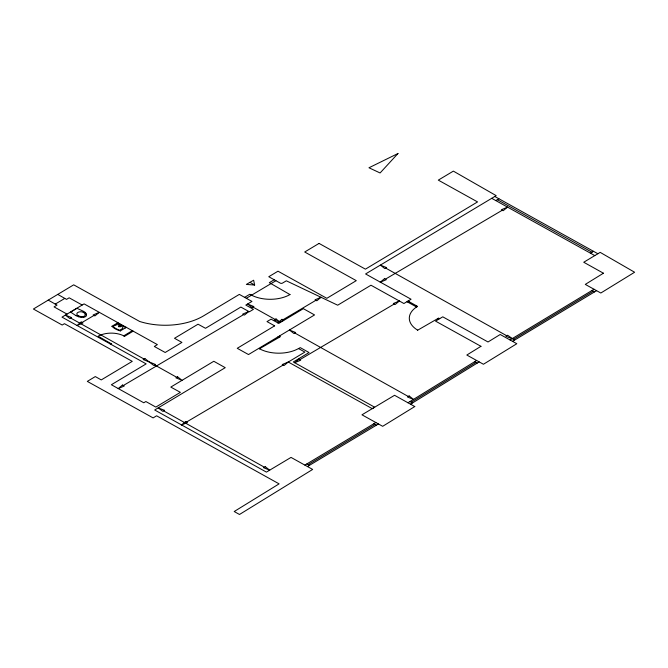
<?xml version="1.0" encoding="UTF-8"?>
<svg xmlns="http://www.w3.org/2000/svg" width="668" height="668" viewBox="0 0 668 668"><rect width="100%" height="100%" fill="white"/><g stroke="black" fill="none" stroke-linecap="round" stroke-linejoin="round"><path stroke-width="1" d="M113.293 326.118L113.176 326.56A17.577 10.145 0 0 0 119.747 330.209L122.411 328.606A2.338 1.353 0 0 0 122.469 327.044A11.439 6.605 0 0 0 118.503 324.89M417.057 306.67L415.204 307.965A29.709 17.151 0 0 0 415.746 328.89L417.65 330.159M111.105 344.404L111.681 344.028L98.121 336.196L99.532 335.486A18.863 10.888 0 0 1 122.737 335.361L124.164 336.054M415.479 306.428L416.498 305.785M407.973 402.779L476.626 360.495M411.237 402.219L475.875 362.457M410.494 404.182L479.148 361.897M495.831 200.592L498.879 198.73M590.445 253.18L593.493 251.318M259.409 348.813L280.426 336.63L279.408 336.046M510.01 339.945L594.027 289.244M513.316 339.411L593.234 291.181M48.238 300.107L33.4 309.025L62.182 325.032L64.437 323.679L132.256 361.355L101.26 379.917L95.299 376.577L87.308 381.395L153.114 417.909L156.621 415.805L279.099 483.866L234.201 511.521L239.495 514.477L312.649 469.437L291.023 457.405L266.423 472.109L154.684 409.993L225.233 367.676L213.802 361.279L170.799 387.081L180.377 392.35L155.828 407.088L145.849 401.526L143.779 402.779L111.372 384.735L146.158 363.885L62.007 317.133L84.085 303.882L157.372 344.613L154.325 346.475L165.188 352.487L181.921 342.417L174.507 338.292L198.037 324.197L205.502 328.297L240.864 307.063L249.339 311.806L253.448 309.334L245.807 305.076L251.945 301.427L239.319 294.396L203.823 315.705A53.24 30.736 0 0 1 139.679 321.483L73.705 284.835L48.238 300.107L57.022 305.076L54.066 306.888L67.034 314.119M111.94 326.285L117.902 322.686M120.332 330.919L126.294 327.328M132.339 330.668L123.73 335.845L124.615 336.305L133.183 331.153M512.523 341.348L596.582 290.672M55.252 304.107L64.746 298.421M304.884 465.103L375.875 422.535M308.24 464.594L375.124 424.447M307.447 466.531L378.439 423.963M244.613 297.352L249.782 294.271L251.46 295.239L275.917 280.71M274.239 279.742L269.338 282.673L290.004 294.596M246.342 298.295L251.46 295.239M82.055 322.485L94.021 315.421M123.288 385.545L243.645 314.586M282.848 319.838L315.872 300.308M385.411 279.174L502.278 210.228M186.514 422.051L283.115 365.054M299.807 359.701L394.245 304.007M118.921 326.894L120.332 326.076M110.22 343.945L110.888 343.569M408.023 302.27L409.075 301.66M417.642 330.209L438.133 318.385M289.979 294.563L287.875 295.657A27.956 16.141 0 0 1 252.788 295.79L250.65 294.713M298.546 348.546L296.442 349.623A28.273 16.324 0 0 1 261.572 349.807L259.426 348.763M113.309 326.159L115.873 324.982M254.642 285.044L246.342 284.426L253.623 280.226L254.642 285.044L249.957 282.339M512.039 338.726L505.901 336.246L507.58 335.227L514.552 340.121M439.678 318.661L438.567 318.077L437.598 318.686L438.617 319.271M277.729 337.014L278.832 337.599M409.96 401.526L412.565 402.929M494.771 196.459L597.868 253.74M497.334 199.674L591.998 252.237M491.731 198.321L594.821 255.602M82.181 305.017L69.163 297.811L66.516 299.389L57.765 294.396M591.998 290.471L594.553 291.899M407.973 301.076L417.558 306.403L416.54 306.988L407.004 301.685M474.597 361.714L477.161 363.141M373.846 423.754L376.36 425.157M306.913 463.876L309.476 465.304M385.72 268.093L506.736 335.762M252.871 307.013L275.124 319.454M294.772 332.99L408.24 396.458M70.666 318.051L144.037 359.042M154.634 364.953L176.803 377.336M163.56 410.837L264.394 467.216M118.921 326.076L120.332 326.894M75.918 315.63L70.574 312.081L76.979 308.29L83.291 311.221A9.202 5.311 0 0 1 85.228 312.515M116.9 323.27A0.843 0.484 0 0 1 118.086 323.254L125.275 327.253A0.843 0.484 0 0 1 125.308 327.896M115.881 324.94A2.338 1.353 0 0 1 118.52 324.84M120.323 330.911A18.395 10.621 0 0 1 111.94 326.276M83.776 317.2A3.532 2.037 0 0 0 86.397 315.63A6.154 3.549 0 0 0 86.372 314.127M83.734 317.216A6.137 3.54 0 0 1 81.137 317.258M81.179 317.267A8.776 5.068 0 0 1 78.59 316.732M78.599 316.724A12.358 7.131 0 0 1 75.977 315.605M78.022 315.572A3.841 2.213 0 0 1 77.922 312.432A3.841 2.213 0 0 1 83.35 312.373M83.308 312.415A5.219 3.014 0 0 1 84.494 313.25A5.895 3.407 0 0 1 85.178 314.327M85.22 314.344A4.133 2.388 0 0 1 85.145 315.346A2.897 1.678 0 0 1 83.166 316.515M83.174 316.498A4.15 2.396 0 0 1 81.438 316.582A5.336 3.081 0 0 1 79.692 316.265A6.897 3.983 0 0 1 78.064 315.588M85.22 312.515A9.744 5.628 0 0 1 86.356 314.152M119.038 326.427L120.223 326.46L119.038 326.427M120.916 325.45L121.601 325.466L120.916 325.45M397.969 153.523L380.092 172.97L368.961 167.768L397.969 153.523M81.17 322.026L76.929 325.541L82.941 322.995L81.17 322.026M99.181 312.39L94.898 315.931L93.136 314.962L99.181 312.39M122.453 385.06L118.169 388.609L124.215 386.029L122.453 385.06M248.763 311.522L244.488 315.071L242.718 314.102L248.763 311.522M281.971 319.321L277.688 322.869L283.691 320.323L281.971 319.321M321.083 297.252L316.807 300.792L315.037 299.823L321.083 297.252M185.629 421.541L181.345 425.082L187.441 422.535L185.629 421.541M384.484 278.69L380.201 282.238L386.296 279.683L384.484 278.69M288.284 362.023L284 365.563L282.23 364.544L288.284 362.023L304.884 352.078L298.571 348.587L300.249 347.619L309.034 352.537L293.319 361.972L374.681 407.213L372.26 408.666L288.284 362.023M298.922 359.192L294.638 362.732L300.692 360.211L298.922 359.192M507.446 207.197L503.163 210.737L501.351 209.744L507.446 207.197M399.406 300.976L395.13 304.516L393.318 303.522L399.406 300.976M480.952 346.316L466.823 355.034L483.432 364.26L516.807 343.719L500.207 334.493L488.016 341.983L442.767 316.824L435.569 321.133L480.952 346.316M603.429 273.212L585.285 284.401L600.824 293.018L634.6 272.243L600.165 252.362L583.74 262.248L603.429 273.212M414.77 406.553L382.672 426.309L361.972 414.811L394.554 395.289L414.77 406.553M71.543 317.542L69.864 318.561L65.364 315.096L71.543 317.542M177.596 376.827L175.918 377.854L182.055 380.326L177.596 376.827M164.395 410.302L162.716 411.321L158.216 407.856L164.395 410.302M409.125 395.949L407.447 396.967L413.584 399.439L409.125 395.949M319.053 243.411L304.708 252.003L356.278 280.652L326.827 298.32L277.997 271.2L268.77 276.727L280.335 283.157A1.561 0.902 0 0 0 282.464 283.115L286.338 280.81L337.691 305.201L370.974 285.219L403.915 303.522L411.062 299.239L365.588 273.955L496.19 195.649L453.363 171.125L438.308 180.126L477.553 201.92L365.413 269.162L319.053 243.411M274.64 325.85L237.24 348.304L248.504 354.549L314.553 314.937L303.339 308.666L278.79 323.404L271.108 319.17L267 321.592L274.64 325.85M144.881 358.557L143.161 359.551L155.477 364.469L153.757 365.463L144.881 358.557M253.756 306.503L252.036 307.497L247.619 304.032L253.756 306.503M276.009 318.945L274.289 319.939L280.426 322.41L276.009 318.945M386.563 267.609L384.843 268.603L380.426 265.129L386.563 267.609M295.615 332.505L293.887 333.499L289.478 330.034L295.615 332.505M265.279 466.707L263.559 467.7L269.697 470.172L265.279 466.707"/></g></svg>
